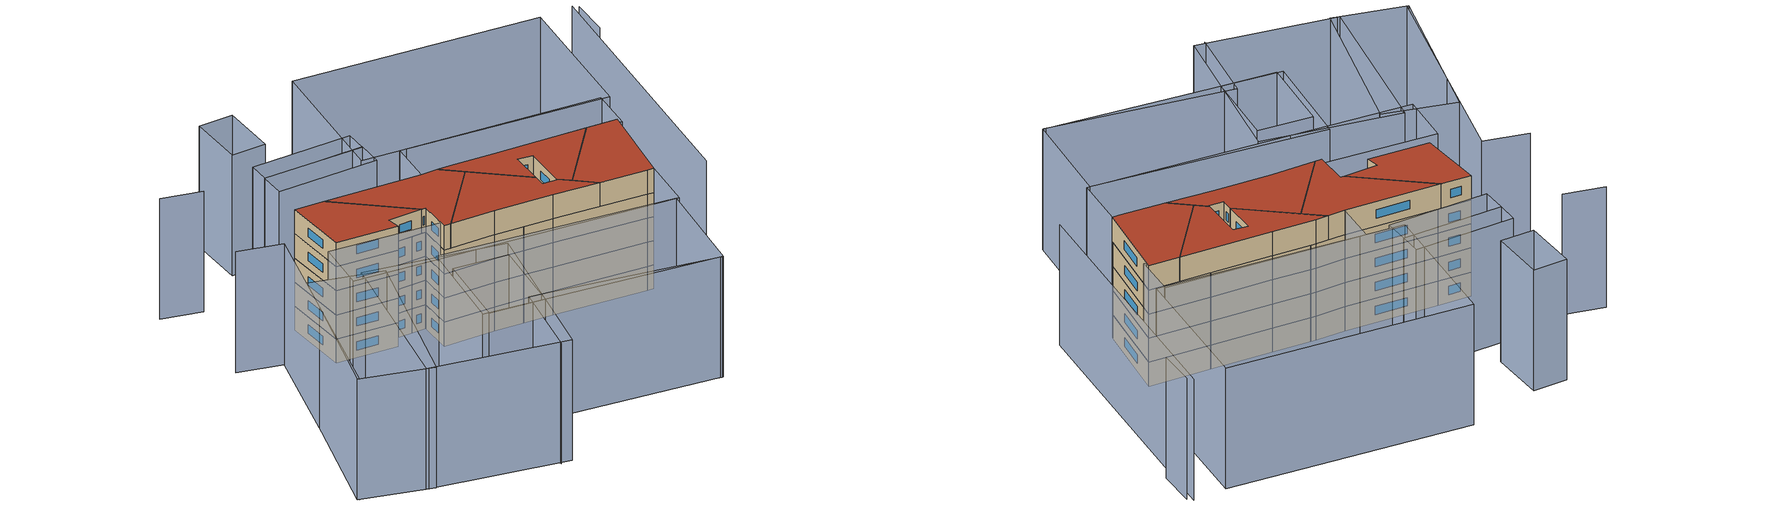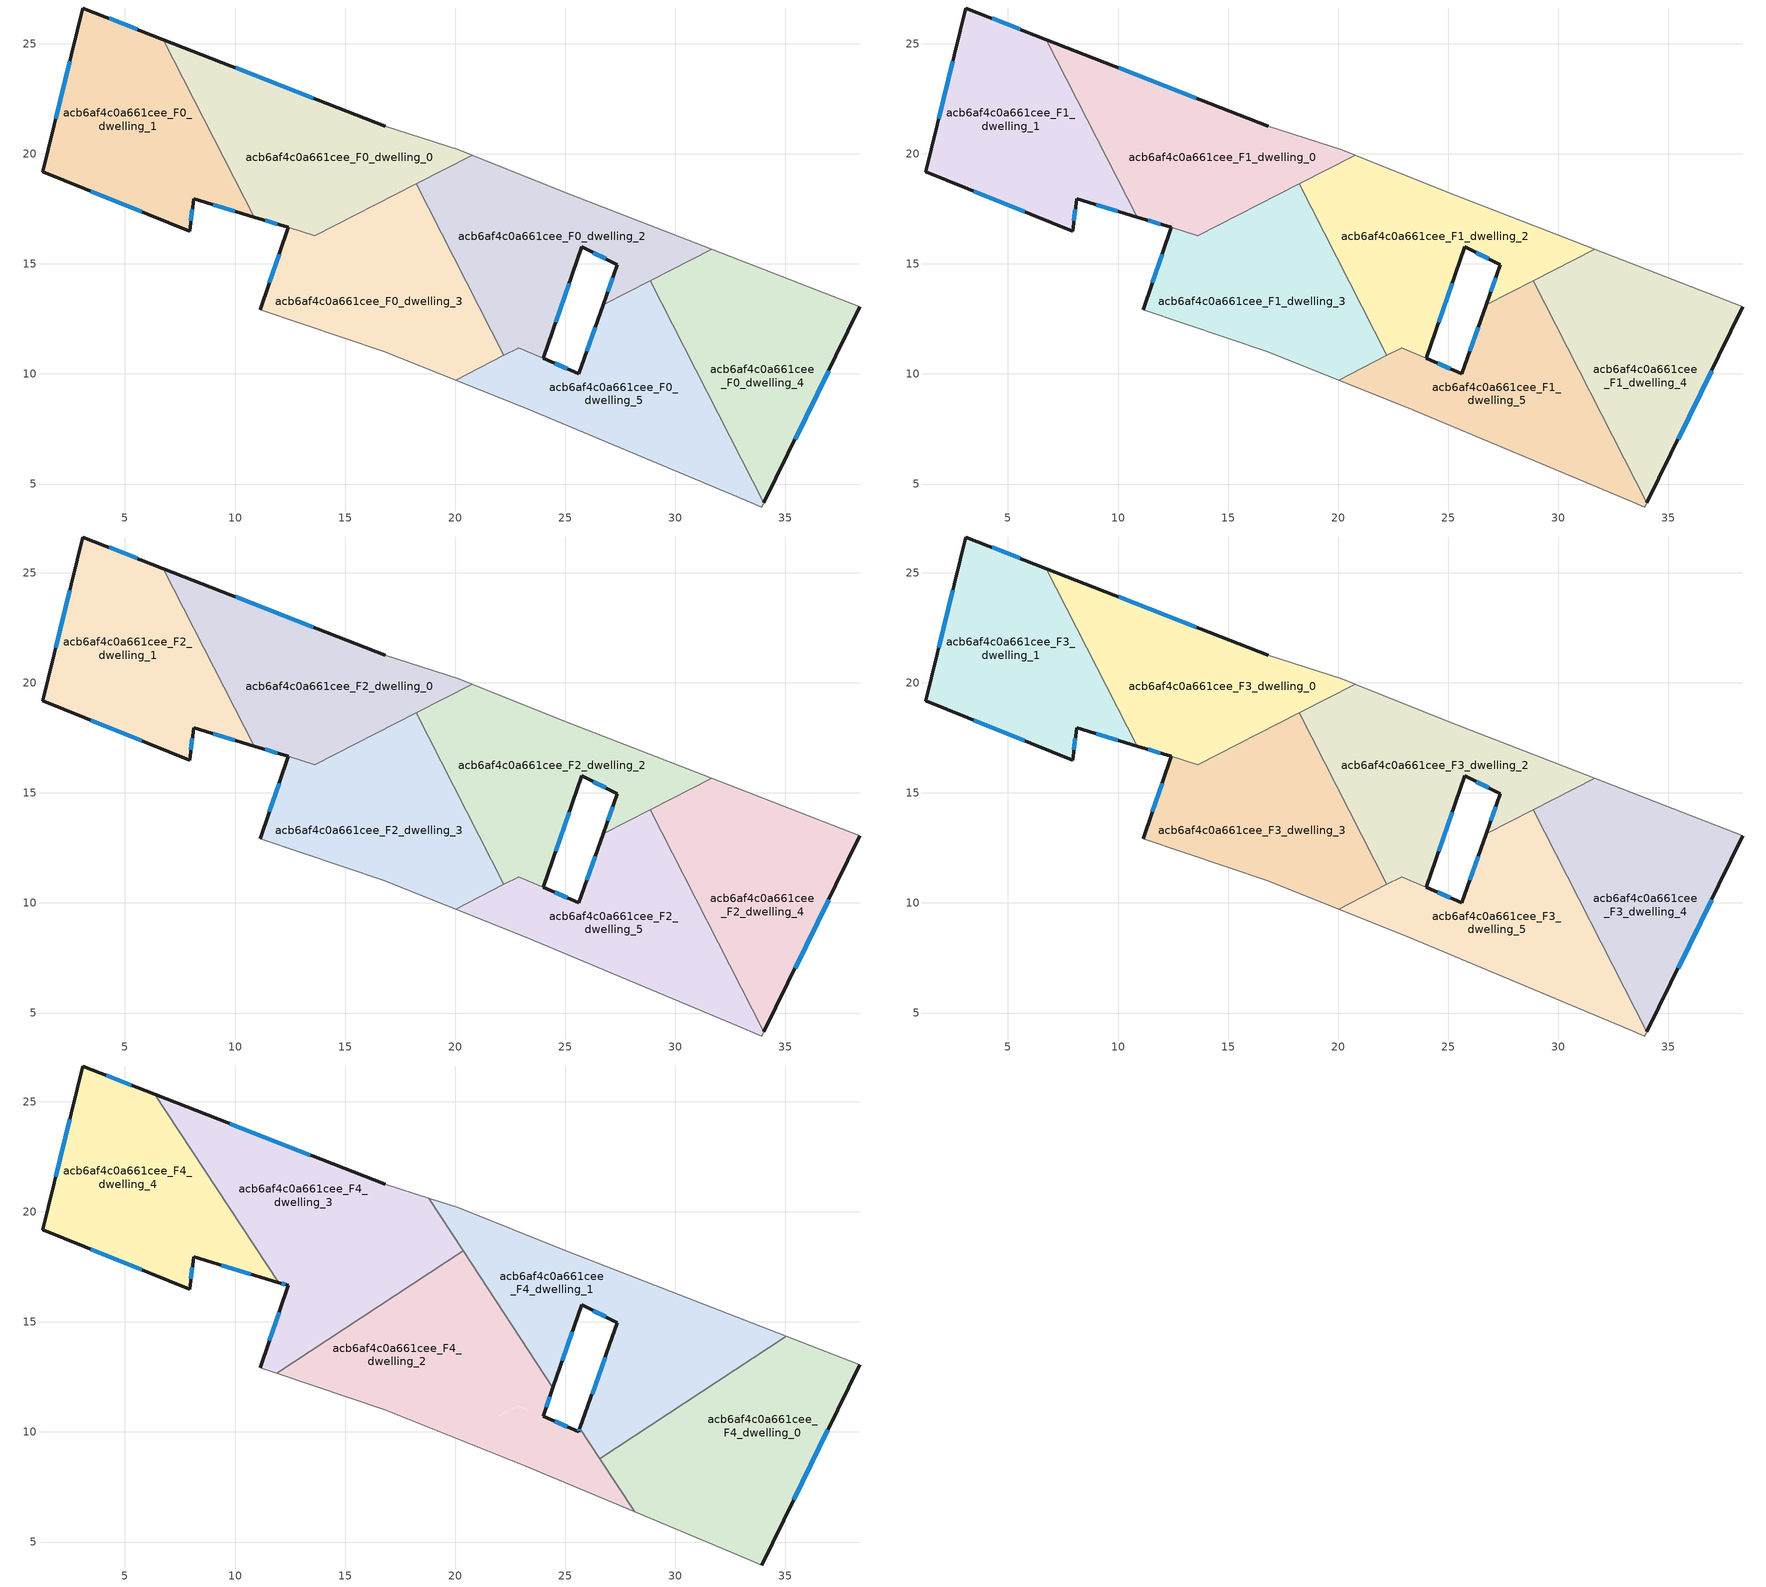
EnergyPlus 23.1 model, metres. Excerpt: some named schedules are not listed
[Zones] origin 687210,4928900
acb6af4c0a661cee_F0_dwelling_0
 floor ground (EU_floor_Construction): 20.16,20.19 20.77,19.94 13.63,16.29 10.88,17.12 6.75,25.19 16.83,21.25 z0
 wall outside (EU_wall_Construction): 16.83,21.25 6.75,25.19 / 10.88,17.12 12.41,16.66 z0:3
 wall to acb6af4c0a661cee_F0_dwelling_1 (EU_wall_Construction): 6.75,25.19 10.88,17.12 z0:3
 wall adiabatic (EU_wall_Construction): 20.77,19.94 20.16,20.19 16.83,21.25 z0:3
 wall to acb6af4c0a661cee_F0_dwelling_3 (EU_wall_Construction): 12.41,16.66 13.63,16.29 18.23,18.64 z0:3
 wall to acb6af4c0a661cee_F0_dwelling_2 (EU_wall_Construction): 18.23,18.64 20.77,19.94 z0:3
 window (EU_Window_Construction): 13.55,22.53 10.03,23.91 / 11.38,16.97 11.91,16.81 z0.98:2.02
acb6af4c0a661cee_F0_dwelling_1
 floor ground (EU_floor_Construction): 6.75,25.19 10.88,17.12 8.11,17.97 7.94,16.49 1.26,19.19 3.08,26.63 z0
 wall outside (EU_wall_Construction): 6.75,25.19 3.08,26.63 1.26,19.19 7.94,16.49 8.11,17.97 10.88,17.12 z0:3
 window (EU_Window_Construction): 2.49,24.21 1.86,21.61 / 5.56,25.66 4.28,26.16 / 9.01,17.69 9.98,17.4 / 8,16.97 8.06,17.49 / 3.44,18.31 5.77,17.37 z0.98:2.02
acb6af4c0a661cee_F0_dwelling_2
 floor ground (EU_floor_Construction): 31.65,15.67 26.73,13.15 27.37,14.97 25.74,15.78 23.99,10.71 22.88,11.18 22.22,10.84 18.23,18.64 20.77,19.94 24.92,18.29 z0
 wall outside (EU_wall_Construction): 23.99,10.71 25.74,15.78 27.37,14.97 26.73,13.15 z0:3
 wall to acb6af4c0a661cee_F0_dwelling_3 (EU_wall_Construction): 18.23,18.64 22.22,10.84 z0:3
 wall adiabatic (EU_wall_Construction): 31.65,15.67 24.92,18.29 20.77,19.94 z0:3
 wall to acb6af4c0a661cee_F0_dwelling_4 (EU_wall_Construction): 28.86,14.24 31.65,15.67 z0:3
 wall to acb6af4c0a661cee_F0_dwelling_5 (EU_wall_Construction): 22.88,11.18 23.99,10.71 / 22.22,10.84 22.87,11.18 / 26.73,13.15 28.86,14.24 z0:3
 window (EU_Window_Construction): 27.16,14.38 26.94,13.74 / 26.27,15.51 26.84,15.23 / 24.56,12.36 25.17,14.13 z0.98:2.02
acb6af4c0a661cee_F0_dwelling_3
 floor ground (EU_floor_Construction): 18.23,18.64 22.22,10.84 20.03,9.72 16.81,11.02 11.14,12.93 12.41,16.66 13.63,16.29 z0
 wall outside (EU_wall_Construction): 12.41,16.66 11.14,12.93 z0:3
 wall adiabatic (EU_wall_Construction): 11.14,12.93 16.81,11.02 20.03,9.72 z0:3
 wall to acb6af4c0a661cee_F0_dwelling_5 (EU_wall_Construction): 20.03,9.72 22.22,10.84 z0:3
 window (EU_Window_Construction): 12,15.44 11.56,14.14 z0.98:2.02
acb6af4c0a661cee_F0_dwelling_4
 floor ground (EU_floor_Construction): 38.38,13.05 34.03,4.15 28.86,14.24 31.65,15.67 z0
 wall outside (EU_wall_Construction): 34.03,4.15 38.38,13.05 z0:3
 wall to acb6af4c0a661cee_F0_dwelling_5 (EU_wall_Construction): 28.86,14.24 34.03,4.15 z0:3
 wall adiabatic (EU_wall_Construction): 38.38,13.05 31.65,15.67 z0:3
 window (EU_Window_Construction): 35.44,7.04 36.97,10.15 z0.98:2.02
acb6af4c0a661cee_F0_dwelling_5
 floor ground (EU_floor_Construction): 28.86,14.24 34.03,4.15 33.93,3.96 33.25,4.25 23.17,8.46 20.03,9.72 22.87,11.18 23.99,10.71 25.61,10.02 26.73,13.15 z0
 wall outside (EU_wall_Construction): 26.73,13.15 25.61,10.02 24,10.71 z0:3
 wall adiabatic (EU_wall_Construction): 20.03,9.72 23.17,8.46 33.25,4.25 33.93,3.96 34.03,4.15 z0:3
 window (EU_Window_Construction): 25.09,10.24 24.52,10.48 / 26.36,12.13 25.98,11.04 z0.98:2.02
acb6af4c0a661cee_F1_dwelling_0
 floor to acb6af4c0a661cee_F0_dwelling_0 (EU_floor_Construction): 20.16,20.19 20.77,19.94 13.63,16.29 10.88,17.12 6.75,25.19 16.83,21.25 z3
 wall outside (EU_wall_Construction): 16.83,21.25 6.75,25.19 / 10.88,17.12 12.41,16.66 z3:6
 wall to acb6af4c0a661cee_F1_dwelling_1 (EU_wall_Construction): 6.75,25.19 10.88,17.12 z3:6
 wall adiabatic (EU_wall_Construction): 20.77,19.94 20.16,20.19 16.83,21.25 z3:6
 wall to acb6af4c0a661cee_F1_dwelling_3 (EU_wall_Construction): 12.41,16.66 13.63,16.29 18.23,18.64 z3:6
 wall to acb6af4c0a661cee_F1_dwelling_2 (EU_wall_Construction): 18.23,18.64 20.77,19.94 z3:6
 window (EU_Window_Construction): 13.55,22.53 10.03,23.91 / 11.38,16.97 11.91,16.81 z3.98:5.02
acb6af4c0a661cee_F1_dwelling_1
 floor to acb6af4c0a661cee_F0_dwelling_1 (EU_floor_Construction): 6.75,25.19 10.88,17.12 8.11,17.97 7.94,16.49 1.26,19.19 3.08,26.63 z3
 wall outside (EU_wall_Construction): 6.75,25.19 3.08,26.63 1.26,19.19 7.94,16.49 8.11,17.97 10.88,17.12 z3:6
 window (EU_Window_Construction): 2.49,24.21 1.86,21.61 / 5.56,25.66 4.28,26.16 / 9.01,17.69 9.98,17.4 / 8,16.97 8.06,17.49 / 3.44,18.31 5.77,17.37 z3.98:5.02
acb6af4c0a661cee_F1_dwelling_2
 floor to acb6af4c0a661cee_F0_dwelling_2 (EU_floor_Construction): 31.65,15.67 26.73,13.15 27.37,14.97 25.74,15.78 23.99,10.71 22.88,11.18 22.22,10.84 18.23,18.64 20.77,19.94 24.92,18.29 z3
 wall outside (EU_wall_Construction): 23.99,10.71 25.74,15.78 27.37,14.97 26.73,13.15 z3:6
 wall to acb6af4c0a661cee_F1_dwelling_3 (EU_wall_Construction): 18.23,18.64 22.22,10.84 z3:6
 wall adiabatic (EU_wall_Construction): 31.65,15.67 24.92,18.29 20.77,19.94 z3:6
 wall to acb6af4c0a661cee_F1_dwelling_4 (EU_wall_Construction): 28.86,14.24 31.65,15.67 z3:6
 wall to acb6af4c0a661cee_F1_dwelling_5 (EU_wall_Construction): 22.88,11.18 23.99,10.71 / 22.22,10.84 22.87,11.18 / 26.73,13.15 28.86,14.24 z3:6
 window (EU_Window_Construction): 27.16,14.38 26.94,13.74 / 26.27,15.51 26.84,15.23 / 24.56,12.36 25.17,14.13 z3.98:5.02
acb6af4c0a661cee_F1_dwelling_3
 floor to acb6af4c0a661cee_F0_dwelling_3 (EU_floor_Construction): 18.23,18.64 22.22,10.84 20.03,9.72 16.81,11.02 11.14,12.93 12.41,16.66 13.63,16.29 z3
 wall outside (EU_wall_Construction): 12.41,16.66 11.14,12.93 z3:6
 wall adiabatic (EU_wall_Construction): 11.14,12.93 16.81,11.02 20.03,9.72 z3:6
 wall to acb6af4c0a661cee_F1_dwelling_5 (EU_wall_Construction): 20.03,9.72 22.22,10.84 z3:6
 window (EU_Window_Construction): 12,15.44 11.56,14.14 z3.98:5.02
acb6af4c0a661cee_F1_dwelling_4
 floor to acb6af4c0a661cee_F0_dwelling_4 (EU_floor_Construction): 38.38,13.05 34.03,4.15 28.86,14.24 31.65,15.67 z3
 wall outside (EU_wall_Construction): 34.03,4.15 38.38,13.05 z3:6
 wall to acb6af4c0a661cee_F1_dwelling_5 (EU_wall_Construction): 28.86,14.24 34.03,4.15 z3:6
 wall adiabatic (EU_wall_Construction): 38.38,13.05 31.65,15.67 z3:6
 window (EU_Window_Construction): 35.44,7.04 36.97,10.15 z3.98:5.02
acb6af4c0a661cee_F1_dwelling_5
 floor to acb6af4c0a661cee_F0_dwelling_5 (EU_floor_Construction): 28.86,14.24 34.03,4.15 33.93,3.96 33.25,4.25 23.17,8.46 20.03,9.72 22.87,11.18 24,10.71 25.61,10.02 26.73,13.15 z3
 wall outside (EU_wall_Construction): 26.73,13.15 25.61,10.02 24,10.71 z3:6
 wall adiabatic (EU_wall_Construction): 20.03,9.72 23.17,8.46 33.25,4.25 33.93,3.96 34.03,4.15 z3:6
 window (EU_Window_Construction): 25.09,10.24 24.52,10.48 / 26.36,12.13 25.98,11.04 z3.98:5.02
acb6af4c0a661cee_F2_dwelling_0
 floor to acb6af4c0a661cee_F1_dwelling_0 (EU_floor_Construction): 20.16,20.19 20.77,19.94 13.63,16.29 10.88,17.12 6.75,25.19 16.83,21.25 z6
 wall outside (EU_wall_Construction): 16.83,21.25 6.75,25.19 / 10.88,17.12 12.41,16.66 z6:9
 wall to acb6af4c0a661cee_F2_dwelling_1 (EU_wall_Construction): 6.75,25.19 10.88,17.12 z6:9
 wall adiabatic (EU_wall_Construction): 20.77,19.94 20.16,20.19 16.83,21.25 z6:9
 wall to acb6af4c0a661cee_F2_dwelling_3 (EU_wall_Construction): 12.41,16.66 13.63,16.29 18.23,18.64 z6:9
 wall to acb6af4c0a661cee_F2_dwelling_2 (EU_wall_Construction): 18.23,18.64 20.77,19.94 z6:9
 window (EU_Window_Construction): 13.55,22.53 10.03,23.91 / 11.38,16.97 11.91,16.81 z6.98:8.02
acb6af4c0a661cee_F2_dwelling_1
 floor to acb6af4c0a661cee_F1_dwelling_1 (EU_floor_Construction): 6.75,25.19 10.88,17.12 8.11,17.97 7.94,16.49 1.26,19.19 3.08,26.63 z6
 wall outside (EU_wall_Construction): 6.75,25.19 3.08,26.63 1.26,19.19 7.94,16.49 8.11,17.97 10.88,17.12 z6:9
 window (EU_Window_Construction): 2.49,24.21 1.86,21.61 / 5.56,25.66 4.28,26.16 / 9.01,17.69 9.98,17.4 / 8,16.97 8.06,17.49 / 3.44,18.31 5.77,17.37 z6.98:8.02
acb6af4c0a661cee_F2_dwelling_2
 floor to acb6af4c0a661cee_F1_dwelling_2 (EU_floor_Construction): 31.65,15.67 26.73,13.15 27.37,14.97 25.74,15.78 23.99,10.71 22.88,11.18 22.22,10.84 18.23,18.64 20.77,19.94 24.92,18.29 z6
 wall outside (EU_wall_Construction): 23.99,10.71 25.74,15.78 27.37,14.97 26.73,13.15 z6:9
 wall to acb6af4c0a661cee_F2_dwelling_3 (EU_wall_Construction): 18.23,18.64 22.22,10.84 z6:9
 wall adiabatic (EU_wall_Construction): 31.65,15.67 24.92,18.29 20.77,19.94 z6:9
 wall to acb6af4c0a661cee_F2_dwelling_4 (EU_wall_Construction): 28.86,14.24 31.65,15.67 z6:9
 wall to acb6af4c0a661cee_F2_dwelling_5 (EU_wall_Construction): 22.88,11.18 23.99,10.71 / 22.22,10.84 22.87,11.18 / 26.73,13.15 28.86,14.24 z6:9
 window (EU_Window_Construction): 27.16,14.38 26.94,13.74 / 26.27,15.51 26.84,15.23 / 24.56,12.36 25.17,14.13 z6.98:8.02
acb6af4c0a661cee_F2_dwelling_3
 floor to acb6af4c0a661cee_F1_dwelling_3 (EU_floor_Construction): 18.23,18.64 22.22,10.84 20.03,9.72 16.81,11.02 11.14,12.93 12.41,16.66 13.63,16.29 z6
 wall outside (EU_wall_Construction): 12.41,16.66 11.14,12.93 z6:9
 wall adiabatic (EU_wall_Construction): 11.14,12.93 16.81,11.02 20.03,9.72 z6:9
 wall to acb6af4c0a661cee_F2_dwelling_5 (EU_wall_Construction): 20.03,9.72 22.22,10.84 z6:9
 window (EU_Window_Construction): 12,15.44 11.56,14.14 z6.98:8.02
acb6af4c0a661cee_F2_dwelling_4
 floor to acb6af4c0a661cee_F1_dwelling_4 (EU_floor_Construction): 38.38,13.05 34.03,4.15 28.86,14.24 31.65,15.67 z6
 wall outside (EU_wall_Construction): 34.03,4.15 38.38,13.05 z6:9
 wall to acb6af4c0a661cee_F2_dwelling_5 (EU_wall_Construction): 28.86,14.24 34.03,4.15 z6:9
 wall adiabatic (EU_wall_Construction): 38.38,13.05 31.65,15.67 z6:9
 window (EU_Window_Construction): 35.44,7.04 36.97,10.15 z6.98:8.02
acb6af4c0a661cee_F2_dwelling_5
 floor to acb6af4c0a661cee_F1_dwelling_5 (EU_floor_Construction): 28.86,14.24 34.03,4.15 33.93,3.96 33.25,4.25 23.17,8.46 20.03,9.72 22.87,11.18 24,10.71 25.61,10.02 26.73,13.15 z6
 wall outside (EU_wall_Construction): 26.73,13.15 25.61,10.02 24,10.71 z6:9
 wall adiabatic (EU_wall_Construction): 20.03,9.72 23.17,8.46 33.25,4.25 33.93,3.96 34.03,4.15 z6:9
 window (EU_Window_Construction): 25.09,10.24 24.52,10.48 / 26.36,12.13 25.98,11.04 z6.98:8.02
acb6af4c0a661cee_F3_dwelling_0
 floor to acb6af4c0a661cee_F2_dwelling_0 (EU_floor_Construction): 20.16,20.19 20.77,19.94 13.63,16.29 10.88,17.12 6.75,25.19 16.83,21.25 z9
 wall outside (EU_wall_Construction): 16.83,21.25 6.75,25.19 / 10.88,17.12 12.41,16.66 z9:12
 wall to acb6af4c0a661cee_F3_dwelling_1 (EU_wall_Construction): 6.75,25.19 10.88,17.12 z9:12
 wall adiabatic (EU_wall_Construction): 20.77,19.94 20.16,20.19 16.83,21.25 z9:12
 wall to acb6af4c0a661cee_F3_dwelling_3 (EU_wall_Construction): 12.41,16.66 13.63,16.29 18.23,18.64 z9:12
 wall to acb6af4c0a661cee_F3_dwelling_2 (EU_wall_Construction): 18.23,18.64 20.77,19.94 z9:12
 window (EU_Window_Construction): 13.55,22.53 10.03,23.91 / 11.38,16.97 11.91,16.81 z9.98:11.02
acb6af4c0a661cee_F3_dwelling_1
 floor to acb6af4c0a661cee_F2_dwelling_1 (EU_floor_Construction): 6.75,25.19 10.88,17.12 8.11,17.97 7.94,16.49 1.26,19.19 3.08,26.63 z9
 wall outside (EU_wall_Construction): 6.75,25.19 3.08,26.63 1.26,19.19 7.94,16.49 8.11,17.97 10.88,17.12 z9:12
 window (EU_Window_Construction): 2.49,24.21 1.86,21.61 / 5.56,25.66 4.28,26.16 / 9.01,17.69 9.98,17.4 / 8,16.97 8.06,17.49 / 3.44,18.31 5.77,17.37 z9.98:11.02
acb6af4c0a661cee_F3_dwelling_2
 floor to acb6af4c0a661cee_F2_dwelling_2 (EU_floor_Construction): 31.65,15.67 26.73,13.15 27.37,14.97 25.74,15.78 23.99,10.71 22.88,11.18 22.22,10.84 18.23,18.64 20.77,19.94 24.92,18.29 z9
 wall outside (EU_wall_Construction): 23.99,10.71 25.74,15.78 27.37,14.97 26.73,13.15 z9:12
 wall to acb6af4c0a661cee_F3_dwelling_3 (EU_wall_Construction): 18.23,18.64 22.22,10.84 z9:12
 wall adiabatic (EU_wall_Construction): 31.65,15.67 24.92,18.29 20.77,19.94 z9:12
 wall to acb6af4c0a661cee_F3_dwelling_4 (EU_wall_Construction): 28.86,14.24 31.65,15.67 z9:12
 wall to acb6af4c0a661cee_F3_dwelling_5 (EU_wall_Construction): 22.88,11.18 23.99,10.71 / 22.22,10.84 22.87,11.18 / 26.73,13.15 28.86,14.24 z9:12
 window (EU_Window_Construction): 27.16,14.38 26.94,13.74 / 26.27,15.51 26.84,15.23 / 24.56,12.36 25.17,14.13 z9.98:11.02
acb6af4c0a661cee_F3_dwelling_3
 floor to acb6af4c0a661cee_F2_dwelling_3 (EU_floor_Construction): 18.23,18.64 22.22,10.84 20.03,9.72 16.81,11.02 11.14,12.93 12.41,16.66 13.63,16.29 z9
 wall outside (EU_wall_Construction): 12.41,16.66 11.14,12.93 z9:12
 wall adiabatic (EU_wall_Construction): 11.14,12.93 16.81,11.02 20.03,9.72 z9:12
 wall to acb6af4c0a661cee_F3_dwelling_5 (EU_wall_Construction): 20.03,9.72 22.22,10.84 z9:12
 window (EU_Window_Construction): 12,15.44 11.56,14.14 z9.98:11.02
acb6af4c0a661cee_F3_dwelling_4
 floor to acb6af4c0a661cee_F2_dwelling_4 (EU_floor_Construction): 38.38,13.05 34.03,4.15 28.86,14.24 31.65,15.67 z9
 wall outside (EU_wall_Construction): 34.03,4.15 38.38,13.05 z9:12
 wall to acb6af4c0a661cee_F3_dwelling_5 (EU_wall_Construction): 28.86,14.24 34.03,4.15 z9:12
 wall adiabatic (EU_wall_Construction): 38.38,13.05 31.65,15.67 z9:12
 window (EU_Window_Construction): 35.44,7.04 36.97,10.15 z9.98:11.02
acb6af4c0a661cee_F3_dwelling_5
 floor to acb6af4c0a661cee_F2_dwelling_5 (EU_floor_Construction): 28.86,14.24 34.03,4.15 33.93,3.96 33.25,4.25 23.17,8.46 20.03,9.72 22.87,11.18 24,10.71 25.61,10.02 26.73,13.15 z9
 wall outside (EU_wall_Construction): 26.73,13.15 25.61,10.02 24,10.71 z9:12
 wall adiabatic (EU_wall_Construction): 20.03,9.72 23.17,8.46 33.25,4.25 33.93,3.96 34.03,4.15 z9:12
 window (EU_Window_Construction): 25.09,10.24 24.52,10.48 / 26.36,12.13 25.98,11.04 z9.98:11.02
acb6af4c0a661cee_F4_dwelling_0
 floor to acb6af4c0a661cee_F3_dwelling_4 (EU_floor_Construction): 38.38,13.05 34.03,4.15 30.37,11.29 35.03,14.35 z12
 floor to acb6af4c0a661cee_F3_dwelling_5 (EU_floor_Construction): 30.37,11.29 34.03,4.15 33.93,3.96 33.25,4.25 28.15,6.38 26.56,8.79 z12
 wall outside (EU_wall_Construction): 33.93,3.96 38.38,13.05 z12:15
 wall adiabatic (EU_wall_Construction): 38.38,13.05 35.03,14.35 / 28.15,6.38 33.25,4.25 33.93,3.96 z12:15
 wall to acb6af4c0a661cee_F4_dwelling_1 (EU_wall_Construction): 35.03,14.35 26.56,8.79 z12:15
 wall to acb6af4c0a661cee_F4_dwelling_2 (EU_wall_Construction): 26.56,8.79 28.15,6.38 z12:15
 window (EU_Window_Construction): 35.38,6.91 36.94,10.09 z12.98:14.02
 roof outside (EU_roof_Construction): 33.93,3.96 38.38,13.05 35.03,14.35 26.56,8.79 28.15,6.38 33.25,4.25 z15
acb6af4c0a661cee_F4_dwelling_1
 floor to acb6af4c0a661cee_F3_dwelling_2 (EU_floor_Construction): 31.65,15.67 26.73,13.15 27.37,14.97 25.74,15.78 24.44,12.02 19.62,19.36 20.77,19.94 24.92,18.29 z12
 floor to acb6af4c0a661cee_F3_dwelling_0 (EU_floor_Construction): 20.77,19.94 19.62,19.36 18.79,20.62 20.16,20.19 z12
 floor to acb6af4c0a661cee_F3_dwelling_4 (EU_floor_Construction): 35.03,14.35 30.37,11.29 28.86,14.24 31.65,15.67 z12
 floor to acb6af4c0a661cee_F3_dwelling_5 (EU_floor_Construction): 28.86,14.24 30.37,11.29 26.57,8.79 25.67,10.16 26.73,13.15 z12
 wall outside (EU_wall_Construction): 24.44,12.02 25.74,15.78 27.37,14.97 25.67,10.16 z12:15
 wall adiabatic (EU_wall_Construction): 35.03,14.35 24.92,18.29 20.16,20.19 18.79,20.62 z12:15
 wall to acb6af4c0a661cee_F4_dwelling_2 (EU_wall_Construction): 20.36,18.23 24.44,12.02 / 25.67,10.16 26.56,8.79 z12:15
 wall to acb6af4c0a661cee_F4_dwelling_3 (EU_wall_Construction): 18.79,20.62 20.36,18.23 z12:15
 window (EU_Window_Construction): 26.27,15.51 26.84,15.23 / 24.87,13.24 25.32,14.55 / 26.82,13.4 26.22,11.72 z12.98:14.02
 roof outside (EU_roof_Construction): 35.03,14.35 24.92,18.29 20.16,20.19 18.79,20.62 24.44,12.02 25.74,15.78 27.37,14.97 25.67,10.16 26.56,8.79 z15
acb6af4c0a661cee_F4_dwelling_2
 floor to acb6af4c0a661cee_F3_dwelling_3 (EU_floor_Construction): 18.92,17.29 22.22,10.84 20.03,9.72 16.81,11.02 11.9,12.67 z12
 floor to acb6af4c0a661cee_F3_dwelling_2 (EU_floor_Construction): 20.36,18.23 24.44,12.02 23.99,10.71 22.88,11.18 22.22,10.84 18.92,17.29 z12
 floor to acb6af4c0a661cee_F3_dwelling_5 (EU_floor_Construction): 25.67,10.16 28.15,6.38 23.17,8.46 20.03,9.72 22.87,11.18 23.83,10.78 25.61,10.02 z12
 wall outside (EU_wall_Construction): 25.67,10.16 25.61,10.02 23.99,10.71 24.44,12.02 z12:15
 wall adiabatic (EU_wall_Construction): 11.9,12.67 16.81,11.02 23.17,8.46 28.15,6.38 z12:15
 wall to acb6af4c0a661cee_F4_dwelling_3 (EU_wall_Construction): 20.36,18.23 11.9,12.67 z12:15
 window (EU_Window_Construction): 25.09,10.24 24.52,10.48 / 25.65,10.11 25.63,10.06 / 24.14,11.13 24.3,11.59 z12.98:14.02
 roof outside (EU_roof_Construction): 28.15,6.38 25.67,10.16 25.61,10.02 23.99,10.71 24.44,12.02 20.36,18.23 11.9,12.67 16.81,11.02 23.17,8.46 z15
acb6af4c0a661cee_F4_dwelling_3
 floor to acb6af4c0a661cee_F3_dwelling_0 (EU_floor_Construction): 18.79,20.62 19.62,19.36 13.63,16.29 11.98,16.79 7.76,23.21 6.75,25.19 16.83,21.25 z12
 floor to acb6af4c0a661cee_F3_dwelling_3 (EU_floor_Construction): 18.23,18.64 18.92,17.29 11.9,12.67 11.14,12.93 12.41,16.66 13.63,16.29 z12
 floor to acb6af4c0a661cee_F3_dwelling_1 (EU_floor_Construction): 6.75,25.19 7.76,23.21 6.36,25.34 z12
 floor to acb6af4c0a661cee_F3_dwelling_2 (EU_floor_Construction): 19.62,19.36 20.36,18.23 18.92,17.29 18.23,18.64 z12
 wall outside (EU_wall_Construction): 16.83,21.25 6.36,25.34 / 11.98,16.79 12.41,16.66 11.14,12.93 z12:15
 wall to acb6af4c0a661cee_F4_dwelling_4 (EU_wall_Construction): 6.36,25.34 11.98,16.79 z12:15
 wall adiabatic (EU_wall_Construction): 18.79,20.62 16.83,21.25 / 11.14,12.93 11.9,12.67 z12:15
 window (EU_Window_Construction): 13.43,22.58 9.77,24.01 / 12,15.44 11.56,14.14 / 12.12,16.75 12.27,16.7 z12.98:14.02
 roof outside (EU_roof_Construction): 20.36,18.23 18.79,20.62 16.83,21.25 6.36,25.34 11.98,16.79 12.41,16.66 11.14,12.93 11.9,12.67 z15
acb6af4c0a661cee_F4_dwelling_4
 floor to acb6af4c0a661cee_F3_dwelling_1 (EU_floor_Construction): 7.76,23.21 10.88,17.13 8.11,17.97 7.94,16.49 1.26,19.19 3.08,26.63 6.36,25.34 z12
 floor to acb6af4c0a661cee_F3_dwelling_0 (EU_floor_Construction): 7.76,23.21 11.98,16.79 10.88,17.13 z12
 wall outside (EU_wall_Construction): 6.36,25.34 3.08,26.63 1.26,19.19 7.94,16.49 8.11,17.97 11.98,16.79 z12:15
 window (EU_Window_Construction): 2.49,24.21 1.86,21.61 / 5.3,25.76 4.15,26.21 / 9.37,17.58 10.72,17.17 / 8,16.97 8.06,17.49 / 3.44,18.31 5.77,17.37 z12.98:14.02
 roof outside (EU_roof_Construction): 11.98,16.79 6.36,25.34 3.08,26.63 1.26,19.19 7.94,16.49 8.11,17.97 z15
shading: 2.5,-11.13 6.9,-2.66 / 6.9,-2.66 26.08,-12.62 / -7.05,25.85 -2.53,23.09 / -2.53,23.09 -16.63,0.05 / 38.68,0.87 51.5,31 / 50.3,26.1 51.85,30.33 / -4.69,38.57 -0.63,36.07 / 26.19,-12.66 1.24,-1.33 / 1.24,-1.33 6.25,9.7 / 6.25,9.7 31.19,-1.63 / 31.19,-1.63 26.19,-12.66 / 3.8,-11.54 -10.53,-3.87 / -10.53,-3.87 -1.27,13.43 / -1.27,13.43 13.06,5.76 / 13.06,5.76 3.8,-11.54 / 5.64,6.84 11.49,4.23 / 11.49,4.23 7.68,-4.31 / 7.68,-4.31 1.83,-1.7 / 1.83,-1.7 5.64,6.84 / -16.82,0.13 -6.58,16.33 / -6.58,16.33 0.65,11.76 / 0.65,11.76 -9.59,-4.44 / -9.59,-4.44 -16.82,0.13 / -0.6,18.68 33.93,3.96 / 33.93,3.96 31.49,-1.76 / 31.49,-1.76 -3.04,12.96 / -3.04,12.96 -0.6,18.68 / 18.78,25.98 40.37,17.11 / 40.37,17.11 38.43,12.37 / 38.43,12.37 16.83,21.25 / 16.83,21.25 18.78,25.98 / 21.28,43.25 47.69,32.09 / 47.69,32.09 41.12,16.54 / 41.12,16.54 14.71,27.71 / 14.71,27.71 21.28,43.25 / 15.87,26.56 4.57,30.13 / 4.57,30.13 5.46,32.94 / 5.46,32.94 16.76,29.37 / 16.76,29.37 15.87,26.56 / 16.71,29.35 5.48,32.94 / 5.48,32.94 6.26,35.37 / 6.26,35.37 17.49,31.78 / 17.49,31.78 16.71,29.35 / 12.26,43.57 10.35,37.28 / 10.35,37.28 6.51,38.44 / 6.51,38.44 8.42,44.73 / 8.42,44.73 12.26,43.57 z0:15
[Building]
EU S2 Campaign: North Axis=0; Terrain=City; Solar Distribution=FullExterior
[Site:Location]
Bologna: Latitude=44.5; Longitude=11.25; Time Zone=1; Elevation=37
[SizingPeriod:WeatherFileDays]
AnnualSizingPeriod: Begin Month=1; Begin Day of Month=1; End Month=12; End Day of Month=31; Day of Week for Start Day=Monday; Use Weather File Daylight Saving Period=No; Use Weather File Rain and Snow Indicators=No
[MATERIAL]
EU_InternalMass_Material: Roughness=MediumRough; Thickness=0.1; Conductivity=1; Density=1800; Specific Heat=900; Thermal Absorptance=0.9; Solar Absorptance=0.7; Visible Absorptance=0.7
[MATERIAL:NOMASS] Roughness=MediumRough; Thermal Absorptance=0.9; Solar Absorptance=0.7; Visible Absorptance=0.7
Name | Thermal Resistance
EU_wall_NoMass | 0.905828
EU_roof_NoMass | 0.37593
EU_floor_NoMass | 0.67114
[WINDOWMATERIAL:SIMPLEGLAZINGSYSTEM]
EU_Window_SimpleGlazing: UFactor=4.52486; Solar Heat Gain Coefficient=0.85; Visible Transmittance=0.85
[CONSTRUCTION]
EU_wall_Construction: EU_wall_NoMass
EU_roof_Construction: EU_roof_NoMass
EU_floor_Construction: EU_floor_NoMass
EU_Window_Construction: EU_Window_SimpleGlazing
EU_InternalMass_Construction: EU_InternalMass_Material
[ZONE] Type=1; Multiplier=1; Ceiling Height=autocalculate; Floor Area=autocalculate; Part of Total Floor Area=Yes
Name | Volume
acb6af4c0a661cee_F0_dwelling_0; acb6af4c0a661cee_F1_dwelling_0; acb6af4c0a661cee_F2_dwelling_0; acb6af4c0a661cee_F3_dwelling_0 | 157.91
acb6af4c0a661cee_F4_dwelling_0 | 192.357
acb6af4c0a661cee_F0_dwelling_1; acb6af4c0a661cee_F1_dwelling_1; acb6af4c0a661cee_F2_dwelling_1; acb6af4c0a661cee_F3_dwelling_1 | 160.282
acb6af4c0a661cee_F4_dwelling_1 | 192.355
acb6af4c0a661cee_F0_dwelling_2; acb6af4c0a661cee_F1_dwelling_2; acb6af4c0a661cee_F2_dwelling_2; acb6af4c0a661cee_F3_dwelling_2 | 162.73
acb6af4c0a661cee_F4_dwelling_2 | 204.612
acb6af4c0a661cee_F0_dwelling_3; acb6af4c0a661cee_F1_dwelling_3; acb6af4c0a661cee_F2_dwelling_3; acb6af4c0a661cee_F3_dwelling_3 | 162.697
acb6af4c0a661cee_F4_dwelling_3 | 204.582
acb6af4c0a661cee_F0_dwelling_4; acb6af4c0a661cee_F1_dwelling_4; acb6af4c0a661cee_F2_dwelling_4; acb6af4c0a661cee_F3_dwelling_4 | 160.299
acb6af4c0a661cee_F4_dwelling_4 | 167.878
acb6af4c0a661cee_F0_dwelling_5 | 157.857
acb6af4c0a661cee_F1_dwelling_5; acb6af4c0a661cee_F2_dwelling_5; acb6af4c0a661cee_F3_dwelling_5 | 157.858
[INTERNALMASS] Construction=EU_InternalMass_Construction
Name | Zone or ZoneList | Surface Area
acb6af4c0a661cee_F0_dwelling_0_EU_InternalMass | acb6af4c0a661cee_F0_dwelling_0 | 52.6391
acb6af4c0a661cee_F0_dwelling_1_EU_InternalMass | acb6af4c0a661cee_F0_dwelling_1 | 53.4275
acb6af4c0a661cee_F0_dwelling_2_EU_InternalMass | acb6af4c0a661cee_F0_dwelling_2 | 54.2431
acb6af4c0a661cee_F0_dwelling_3_EU_InternalMass | acb6af4c0a661cee_F0_dwelling_3 | 54.2335
acb6af4c0a661cee_F0_dwelling_4_EU_InternalMass | acb6af4c0a661cee_F0_dwelling_4 | 53.433
acb6af4c0a661cee_F0_dwelling_5_EU_InternalMass | acb6af4c0a661cee_F0_dwelling_5 | 52.6218
acb6af4c0a661cee_F1_dwelling_0_EU_InternalMass | acb6af4c0a661cee_F1_dwelling_0 | 52.6391
acb6af4c0a661cee_F1_dwelling_1_EU_InternalMass | acb6af4c0a661cee_F1_dwelling_1 | 53.4275
acb6af4c0a661cee_F1_dwelling_2_EU_InternalMass | acb6af4c0a661cee_F1_dwelling_2 | 54.2431
acb6af4c0a661cee_F1_dwelling_3_EU_InternalMass | acb6af4c0a661cee_F1_dwelling_3 | 54.2335
acb6af4c0a661cee_F1_dwelling_4_EU_InternalMass | acb6af4c0a661cee_F1_dwelling_4 | 53.433
acb6af4c0a661cee_F1_dwelling_5_EU_InternalMass | acb6af4c0a661cee_F1_dwelling_5 | 52.6218
acb6af4c0a661cee_F2_dwelling_0_EU_InternalMass | acb6af4c0a661cee_F2_dwelling_0 | 52.6391
acb6af4c0a661cee_F2_dwelling_1_EU_InternalMass | acb6af4c0a661cee_F2_dwelling_1 | 53.4275
acb6af4c0a661cee_F2_dwelling_2_EU_InternalMass | acb6af4c0a661cee_F2_dwelling_2 | 54.2431
acb6af4c0a661cee_F2_dwelling_3_EU_InternalMass | acb6af4c0a661cee_F2_dwelling_3 | 54.2335
acb6af4c0a661cee_F2_dwelling_4_EU_InternalMass | acb6af4c0a661cee_F2_dwelling_4 | 53.433
acb6af4c0a661cee_F2_dwelling_5_EU_InternalMass | acb6af4c0a661cee_F2_dwelling_5 | 52.6218
acb6af4c0a661cee_F3_dwelling_0_EU_InternalMass | acb6af4c0a661cee_F3_dwelling_0 | 52.6391
acb6af4c0a661cee_F3_dwelling_1_EU_InternalMass | acb6af4c0a661cee_F3_dwelling_1 | 53.4275
acb6af4c0a661cee_F3_dwelling_2_EU_InternalMass | acb6af4c0a661cee_F3_dwelling_2 | 54.2431
acb6af4c0a661cee_F3_dwelling_3_EU_InternalMass | acb6af4c0a661cee_F3_dwelling_3 | 54.2335
acb6af4c0a661cee_F3_dwelling_4_EU_InternalMass | acb6af4c0a661cee_F3_dwelling_4 | 53.433
acb6af4c0a661cee_F3_dwelling_5_EU_InternalMass | acb6af4c0a661cee_F3_dwelling_5 | 52.6218
acb6af4c0a661cee_F4_dwelling_0_EU_InternalMass | acb6af4c0a661cee_F4_dwelling_0 | 64.1189
acb6af4c0a661cee_F4_dwelling_1_EU_InternalMass | acb6af4c0a661cee_F4_dwelling_1 | 64.1156
acb6af4c0a661cee_F4_dwelling_2_EU_InternalMass | acb6af4c0a661cee_F4_dwelling_2 | 68.2041
acb6af4c0a661cee_F4_dwelling_3_EU_InternalMass | acb6af4c0a661cee_F4_dwelling_3 | 68.1963
acb6af4c0a661cee_F4_dwelling_4_EU_InternalMass | acb6af4c0a661cee_F4_dwelling_4 | 55.9592
[OTHEREQUIPMENT] Fuel Type=Electricity; Design Level Calculation Method=Watts/Area; Power per Zone Floor Area=1; Fraction Latent=0; Fraction Radiant=0; Fraction Lost=0; Carbon Dioxide Generation Rate=0; EndUse Subcategory=EU_Step8_InternalGains
Name | Zone or ZoneList or Space or SpaceList | Schedule
EU_Step8_InternalGain_acb6af4c0a661cee_F0_dwelling_0_f000 | acb6af4c0a661cee_F0_dwelling_0 | EU_Step8_GainSchedule_acb6af4c0a661cee_F0_dwelling_0_f000
EU_Step8_InternalGain_acb6af4c0a661cee_F0_dwelling_1_f000 | acb6af4c0a661cee_F0_dwelling_1 | EU_Step8_GainSchedule_acb6af4c0a661cee_F0_dwelling_1_f000
EU_Step8_InternalGain_acb6af4c0a661cee_F0_dwelling_2_f000 | acb6af4c0a661cee_F0_dwelling_2 | EU_Step8_GainSchedule_acb6af4c0a661cee_F0_dwelling_2_f000
EU_Step8_InternalGain_acb6af4c0a661cee_F0_dwelling_3_f000 | acb6af4c0a661cee_F0_dwelling_3 | EU_Step8_GainSchedule_acb6af4c0a661cee_F0_dwelling_3_f000
EU_Step8_InternalGain_acb6af4c0a661cee_F0_dwelling_4_f000 | acb6af4c0a661cee_F0_dwelling_4 | EU_Step8_GainSchedule_acb6af4c0a661cee_F0_dwelling_4_f000
EU_Step8_InternalGain_acb6af4c0a661cee_F0_dwelling_5_f000 | acb6af4c0a661cee_F0_dwelling_5 | EU_Step8_GainSchedule_acb6af4c0a661cee_F0_dwelling_5_f000
EU_Step8_InternalGain_acb6af4c0a661cee_F1_dwelling_0_f000 | acb6af4c0a661cee_F1_dwelling_0 | EU_Step8_GainSchedule_acb6af4c0a661cee_F1_dwelling_0_f000
EU_Step8_InternalGain_acb6af4c0a661cee_F1_dwelling_1_f000 | acb6af4c0a661cee_F1_dwelling_1 | EU_Step8_GainSchedule_acb6af4c0a661cee_F1_dwelling_1_f000
EU_Step8_InternalGain_acb6af4c0a661cee_F1_dwelling_2_f000 | acb6af4c0a661cee_F1_dwelling_2 | EU_Step8_GainSchedule_acb6af4c0a661cee_F1_dwelling_2_f000
EU_Step8_InternalGain_acb6af4c0a661cee_F1_dwelling_3_f000 | acb6af4c0a661cee_F1_dwelling_3 | EU_Step8_GainSchedule_acb6af4c0a661cee_F1_dwelling_3_f000
EU_Step8_InternalGain_acb6af4c0a661cee_F1_dwelling_4_f000 | acb6af4c0a661cee_F1_dwelling_4 | EU_Step8_GainSchedule_acb6af4c0a661cee_F1_dwelling_4_f000
EU_Step8_InternalGain_acb6af4c0a661cee_F1_dwelling_5_f000 | acb6af4c0a661cee_F1_dwelling_5 | EU_Step8_GainSchedule_acb6af4c0a661cee_F1_dwelling_5_f000
EU_Step8_InternalGain_acb6af4c0a661cee_F2_dwelling_0_f000 | acb6af4c0a661cee_F2_dwelling_0 | EU_Step8_GainSchedule_acb6af4c0a661cee_F2_dwelling_0_f000
EU_Step8_InternalGain_acb6af4c0a661cee_F2_dwelling_1_f000 | acb6af4c0a661cee_F2_dwelling_1 | EU_Step8_GainSchedule_acb6af4c0a661cee_F2_dwelling_1_f000
EU_Step8_InternalGain_acb6af4c0a661cee_F2_dwelling_2_f000 | acb6af4c0a661cee_F2_dwelling_2 | EU_Step8_GainSchedule_acb6af4c0a661cee_F2_dwelling_2_f000
EU_Step8_InternalGain_acb6af4c0a661cee_F2_dwelling_3_f000 | acb6af4c0a661cee_F2_dwelling_3 | EU_Step8_GainSchedule_acb6af4c0a661cee_F2_dwelling_3_f000
EU_Step8_InternalGain_acb6af4c0a661cee_F2_dwelling_4_f000 | acb6af4c0a661cee_F2_dwelling_4 | EU_Step8_GainSchedule_acb6af4c0a661cee_F2_dwelling_4_f000
EU_Step8_InternalGain_acb6af4c0a661cee_F2_dwelling_5_f000 | acb6af4c0a661cee_F2_dwelling_5 | EU_Step8_GainSchedule_acb6af4c0a661cee_F2_dwelling_5_f000
EU_Step8_InternalGain_acb6af4c0a661cee_F3_dwelling_0_f000 | acb6af4c0a661cee_F3_dwelling_0 | EU_Step8_GainSchedule_acb6af4c0a661cee_F3_dwelling_0_f000
EU_Step8_InternalGain_acb6af4c0a661cee_F3_dwelling_1_f000 | acb6af4c0a661cee_F3_dwelling_1 | EU_Step8_GainSchedule_acb6af4c0a661cee_F3_dwelling_1_f000
EU_Step8_InternalGain_acb6af4c0a661cee_F3_dwelling_2_f000 | acb6af4c0a661cee_F3_dwelling_2 | EU_Step8_GainSchedule_acb6af4c0a661cee_F3_dwelling_2_f000
EU_Step8_InternalGain_acb6af4c0a661cee_F3_dwelling_3_f000 | acb6af4c0a661cee_F3_dwelling_3 | EU_Step8_GainSchedule_acb6af4c0a661cee_F3_dwelling_3_f000
EU_Step8_InternalGain_acb6af4c0a661cee_F3_dwelling_4_f000 | acb6af4c0a661cee_F3_dwelling_4 | EU_Step8_GainSchedule_acb6af4c0a661cee_F3_dwelling_4_f000
EU_Step8_InternalGain_acb6af4c0a661cee_F3_dwelling_5_f000 | acb6af4c0a661cee_F3_dwelling_5 | EU_Step8_GainSchedule_acb6af4c0a661cee_F3_dwelling_5_f000
EU_Step8_InternalGain_acb6af4c0a661cee_F4_dwelling_0_f000 | acb6af4c0a661cee_F4_dwelling_0 | EU_Step8_GainSchedule_acb6af4c0a661cee_F4_dwelling_0_f000
EU_Step8_InternalGain_acb6af4c0a661cee_F4_dwelling_1_f000 | acb6af4c0a661cee_F4_dwelling_1 | EU_Step8_GainSchedule_acb6af4c0a661cee_F4_dwelling_1_f000
EU_Step8_InternalGain_acb6af4c0a661cee_F4_dwelling_2_f000 | acb6af4c0a661cee_F4_dwelling_2 | EU_Step8_GainSchedule_acb6af4c0a661cee_F4_dwelling_2_f000
EU_Step8_InternalGain_acb6af4c0a661cee_F4_dwelling_3_f000 | acb6af4c0a661cee_F4_dwelling_3 | EU_Step8_GainSchedule_acb6af4c0a661cee_F4_dwelling_3_f000
EU_Step8_InternalGain_acb6af4c0a661cee_F4_dwelling_4_f000 | acb6af4c0a661cee_F4_dwelling_4 | EU_Step8_GainSchedule_acb6af4c0a661cee_F4_dwelling_4_f000
[ZONEVENTILATION:DESIGNFLOWRATE] Schedule=EU_AlwaysOn; Design Flow Rate Calculation Method=AirChanges/Hour; Air Changes per Hour=0.73129; Ventilation Type=Natural; Fan Pressure Rise=0; Fan Total Efficiency=1; Constant Term Coefficient=1; Temperature Term Coefficient=0; Velocity Term Coefficient=0; Velocity Squared Term Coefficient=0; Minimum Indoor Temperature=-100; Maximum Indoor Temperature=100; Delta Temperature=-100; Minimum Outdoor Temperature=-100; Maximum Outdoor Temperature=100; Maximum Wind Speed=40
Name | Zone or ZoneList or Space or SpaceList
EU_ConstantAir_acb6af4c0a661cee_F0_dwelling_0 | acb6af4c0a661cee_F0_dwelling_0
EU_ConstantAir_acb6af4c0a661cee_F0_dwelling_1 | acb6af4c0a661cee_F0_dwelling_1
EU_ConstantAir_acb6af4c0a661cee_F0_dwelling_2 | acb6af4c0a661cee_F0_dwelling_2
EU_ConstantAir_acb6af4c0a661cee_F0_dwelling_3 | acb6af4c0a661cee_F0_dwelling_3
EU_ConstantAir_acb6af4c0a661cee_F0_dwelling_4 | acb6af4c0a661cee_F0_dwelling_4
EU_ConstantAir_acb6af4c0a661cee_F0_dwelling_5 | acb6af4c0a661cee_F0_dwelling_5
EU_ConstantAir_acb6af4c0a661cee_F1_dwelling_0 | acb6af4c0a661cee_F1_dwelling_0
EU_ConstantAir_acb6af4c0a661cee_F1_dwelling_1 | acb6af4c0a661cee_F1_dwelling_1
EU_ConstantAir_acb6af4c0a661cee_F1_dwelling_2 | acb6af4c0a661cee_F1_dwelling_2
EU_ConstantAir_acb6af4c0a661cee_F1_dwelling_3 | acb6af4c0a661cee_F1_dwelling_3
EU_ConstantAir_acb6af4c0a661cee_F1_dwelling_4 | acb6af4c0a661cee_F1_dwelling_4
EU_ConstantAir_acb6af4c0a661cee_F1_dwelling_5 | acb6af4c0a661cee_F1_dwelling_5
EU_ConstantAir_acb6af4c0a661cee_F2_dwelling_0 | acb6af4c0a661cee_F2_dwelling_0
EU_ConstantAir_acb6af4c0a661cee_F2_dwelling_1 | acb6af4c0a661cee_F2_dwelling_1
EU_ConstantAir_acb6af4c0a661cee_F2_dwelling_2 | acb6af4c0a661cee_F2_dwelling_2
EU_ConstantAir_acb6af4c0a661cee_F2_dwelling_3 | acb6af4c0a661cee_F2_dwelling_3
EU_ConstantAir_acb6af4c0a661cee_F2_dwelling_4 | acb6af4c0a661cee_F2_dwelling_4
EU_ConstantAir_acb6af4c0a661cee_F2_dwelling_5 | acb6af4c0a661cee_F2_dwelling_5
EU_ConstantAir_acb6af4c0a661cee_F3_dwelling_0 | acb6af4c0a661cee_F3_dwelling_0
EU_ConstantAir_acb6af4c0a661cee_F3_dwelling_1 | acb6af4c0a661cee_F3_dwelling_1
EU_ConstantAir_acb6af4c0a661cee_F3_dwelling_2 | acb6af4c0a661cee_F3_dwelling_2
EU_ConstantAir_acb6af4c0a661cee_F3_dwelling_3 | acb6af4c0a661cee_F3_dwelling_3
EU_ConstantAir_acb6af4c0a661cee_F3_dwelling_4 | acb6af4c0a661cee_F3_dwelling_4
EU_ConstantAir_acb6af4c0a661cee_F3_dwelling_5 | acb6af4c0a661cee_F3_dwelling_5
EU_ConstantAir_acb6af4c0a661cee_F4_dwelling_0 | acb6af4c0a661cee_F4_dwelling_0
EU_ConstantAir_acb6af4c0a661cee_F4_dwelling_1 | acb6af4c0a661cee_F4_dwelling_1
EU_ConstantAir_acb6af4c0a661cee_F4_dwelling_2 | acb6af4c0a661cee_F4_dwelling_2
EU_ConstantAir_acb6af4c0a661cee_F4_dwelling_3 | acb6af4c0a661cee_F4_dwelling_3
EU_ConstantAir_acb6af4c0a661cee_F4_dwelling_4 | acb6af4c0a661cee_F4_dwelling_4
[HVACTEMPLATE:ZONE:IDEALLOADSAIRSYSTEM] System Availability Schedule=EU_AlwaysOn; Maximum Heating Supply Air Temperature=50; Minimum Cooling Supply Air Temperature=13; Maximum Heating Supply Air Humidity Ratio=0.0156; Minimum Cooling Supply Air Humidity Ratio=0.0077; Heating Limit=NoLimit; Cooling Limit=NoLimit; Heating Availability Schedule=EU_AlwaysOn; Cooling Availability Schedule=EU_CoolingOff; Dehumidification Control Type=ConstantSensibleHeatRatio; Cooling Sensible Heat Ratio=0.7; Dehumidification Setpoint=60; Humidification Control Type=None; Humidification Setpoint=30; Outdoor Air Method=None; Outdoor Air Flow Rate per Person=0.00944; Outdoor Air Flow Rate per Zone Floor Area=0; Outdoor Air Flow Rate per Zone=0; Demand Controlled Ventilation Type=None; Outdoor Air Economizer Type=NoEconomizer; Heat Recovery Type=None; Sensible Heat Recovery Effectiveness=0.7; Latent Heat Recovery Effectiveness=0.65
Name | Template Thermostat
acb6af4c0a661cee_F0_dwelling_0 | EU_HeatOnly_acb6af4c0a661cee_F0_dwelling_0
acb6af4c0a661cee_F0_dwelling_1 | EU_HeatOnly_acb6af4c0a661cee_F0_dwelling_1
acb6af4c0a661cee_F0_dwelling_2 | EU_HeatOnly_acb6af4c0a661cee_F0_dwelling_2
acb6af4c0a661cee_F0_dwelling_3 | EU_HeatOnly_acb6af4c0a661cee_F0_dwelling_3
acb6af4c0a661cee_F0_dwelling_4 | EU_HeatOnly_acb6af4c0a661cee_F0_dwelling_4
acb6af4c0a661cee_F0_dwelling_5 | EU_HeatOnly_acb6af4c0a661cee_F0_dwelling_5
acb6af4c0a661cee_F1_dwelling_0 | EU_HeatOnly_acb6af4c0a661cee_F1_dwelling_0
acb6af4c0a661cee_F1_dwelling_1 | EU_HeatOnly_acb6af4c0a661cee_F1_dwelling_1
acb6af4c0a661cee_F1_dwelling_2 | EU_HeatOnly_acb6af4c0a661cee_F1_dwelling_2
acb6af4c0a661cee_F1_dwelling_3 | EU_HeatOnly_acb6af4c0a661cee_F1_dwelling_3
acb6af4c0a661cee_F1_dwelling_4 | EU_HeatOnly_acb6af4c0a661cee_F1_dwelling_4
acb6af4c0a661cee_F1_dwelling_5 | EU_HeatOnly_acb6af4c0a661cee_F1_dwelling_5
acb6af4c0a661cee_F2_dwelling_0 | EU_HeatOnly_acb6af4c0a661cee_F2_dwelling_0
acb6af4c0a661cee_F2_dwelling_1 | EU_HeatOnly_acb6af4c0a661cee_F2_dwelling_1
acb6af4c0a661cee_F2_dwelling_2 | EU_HeatOnly_acb6af4c0a661cee_F2_dwelling_2
acb6af4c0a661cee_F2_dwelling_3 | EU_HeatOnly_acb6af4c0a661cee_F2_dwelling_3
acb6af4c0a661cee_F2_dwelling_4 | EU_HeatOnly_acb6af4c0a661cee_F2_dwelling_4
acb6af4c0a661cee_F2_dwelling_5 | EU_HeatOnly_acb6af4c0a661cee_F2_dwelling_5
acb6af4c0a661cee_F3_dwelling_0 | EU_HeatOnly_acb6af4c0a661cee_F3_dwelling_0
acb6af4c0a661cee_F3_dwelling_1 | EU_HeatOnly_acb6af4c0a661cee_F3_dwelling_1
acb6af4c0a661cee_F3_dwelling_2 | EU_HeatOnly_acb6af4c0a661cee_F3_dwelling_2
acb6af4c0a661cee_F3_dwelling_3 | EU_HeatOnly_acb6af4c0a661cee_F3_dwelling_3
acb6af4c0a661cee_F3_dwelling_4 | EU_HeatOnly_acb6af4c0a661cee_F3_dwelling_4
acb6af4c0a661cee_F3_dwelling_5 | EU_HeatOnly_acb6af4c0a661cee_F3_dwelling_5
acb6af4c0a661cee_F4_dwelling_0 | EU_HeatOnly_acb6af4c0a661cee_F4_dwelling_0
acb6af4c0a661cee_F4_dwelling_1 | EU_HeatOnly_acb6af4c0a661cee_F4_dwelling_1
acb6af4c0a661cee_F4_dwelling_2 | EU_HeatOnly_acb6af4c0a661cee_F4_dwelling_2
acb6af4c0a661cee_F4_dwelling_3 | EU_HeatOnly_acb6af4c0a661cee_F4_dwelling_3
acb6af4c0a661cee_F4_dwelling_4 | EU_HeatOnly_acb6af4c0a661cee_F4_dwelling_4
[SIZING:ZONE] Zone Cooling Design Supply Air Temperature Input Method=SupplyAirTemperature; Zone Cooling Design Supply Air Temperature=13; Zone Heating Design Supply Air Temperature Input Method=SupplyAirTemperature; Zone Heating Design Supply Air Temperature=50; Zone Cooling Design Supply Air Humidity Ratio=0.008; Zone Heating Design Supply Air Humidity Ratio=0.008; Cooling Design Air Flow Method=DesignDay; Cooling Design Air Flow Rate=0; Cooling Minimum Air Flow per Zone Floor Area=0.000762; Cooling Minimum Air Flow=0; Cooling Minimum Air Flow Fraction=0.2; Heating Design Air Flow Method=DesignDay; Heating Design Air Flow Rate=0; Heating Maximum Air Flow per Zone Floor Area=0.002032; Heating Maximum Air Flow=0.141576; Heating Maximum Air Flow Fraction=0.3; Account for Dedicated Outdoor Air System=No; Dedicated Outdoor Air System Control Strategy=NeutralSupplyAir; Dedicated Outdoor Air Low Setpoint Temperature for Design=autosize; Dedicated Outdoor Air High Setpoint Temperature for Design=autosize; Zone Load Sizing Method=Sensible Load Only No Latent Load; Zone Latent Cooling Design Supply Air Humidity Ratio Input Method=HumidityRatioDifference; Zone Cooling Design Supply Air Humidity Ratio Difference=0.005; Zone Latent Heating Design Supply Air Humidity Ratio Input Method=HumidityRatioDifference; Zone Humidification Design Supply Air Humidity Ratio Difference=0.005
acb6af4c0a661cee_F0_dwelling_0; acb6af4c0a661cee_F0_dwelling_1; acb6af4c0a661cee_F0_dwelling_2; acb6af4c0a661cee_F0_dwelling_3; acb6af4c0a661cee_F0_dwelling_4; acb6af4c0a661cee_F0_dwelling_5; acb6af4c0a661cee_F1_dwelling_0; acb6af4c0a661cee_F1_dwelling_1; acb6af4c0a661cee_F1_dwelling_2; acb6af4c0a661cee_F1_dwelling_3; acb6af4c0a661cee_F1_dwelling_4; acb6af4c0a661cee_F1_dwelling_5; acb6af4c0a661cee_F2_dwelling_0; acb6af4c0a661cee_F2_dwelling_1; acb6af4c0a661cee_F2_dwelling_2; acb6af4c0a661cee_F2_dwelling_3; acb6af4c0a661cee_F2_dwelling_4; acb6af4c0a661cee_F2_dwelling_5; acb6af4c0a661cee_F3_dwelling_0; acb6af4c0a661cee_F3_dwelling_1; acb6af4c0a661cee_F3_dwelling_2; acb6af4c0a661cee_F3_dwelling_3; acb6af4c0a661cee_F3_dwelling_4; acb6af4c0a661cee_F3_dwelling_5; acb6af4c0a661cee_F4_dwelling_0; acb6af4c0a661cee_F4_dwelling_1; acb6af4c0a661cee_F4_dwelling_2; acb6af4c0a661cee_F4_dwelling_3; acb6af4c0a661cee_F4_dwelling_4
[SCHEDULE:FILE] Column Number=1; Rows to Skip at Top=0; Number of Hours of Data=8760; Column Separator=Comma; Interpolate to Timestep=No; Minutes per Item=60; Adjust Schedule for Daylight Savings=Yes
Name | File
EU_Step8_GainSchedule_acb6af4c0a661cee_F0_dwelling_0_f000 | ../../schedules/acb6af4c0a661cee/acb6af4c0a661cee_F0_dwelling_0_f000_gain.csv
EU_Step8_GainSchedule_acb6af4c0a661cee_F0_dwelling_1_f000 | ../../schedules/acb6af4c0a661cee/acb6af4c0a661cee_F0_dwelling_1_f000_gain.csv
EU_Step8_GainSchedule_acb6af4c0a661cee_F0_dwelling_2_f000 | ../../schedules/acb6af4c0a661cee/acb6af4c0a661cee_F0_dwelling_2_f000_gain.csv
EU_Step8_GainSchedule_acb6af4c0a661cee_F0_dwelling_3_f000 | ../../schedules/acb6af4c0a661cee/acb6af4c0a661cee_F0_dwelling_3_f000_gain.csv
EU_Step8_GainSchedule_acb6af4c0a661cee_F0_dwelling_4_f000 | ../../schedules/acb6af4c0a661cee/acb6af4c0a661cee_F0_dwelling_4_f000_gain.csv
EU_Step8_GainSchedule_acb6af4c0a661cee_F0_dwelling_5_f000 | ../../schedules/acb6af4c0a661cee/acb6af4c0a661cee_F0_dwelling_5_f000_gain.csv
EU_Step8_GainSchedule_acb6af4c0a661cee_F1_dwelling_0_f000 | ../../schedules/acb6af4c0a661cee/acb6af4c0a661cee_F1_dwelling_0_f000_gain.csv
EU_Step8_GainSchedule_acb6af4c0a661cee_F1_dwelling_1_f000 | ../../schedules/acb6af4c0a661cee/acb6af4c0a661cee_F1_dwelling_1_f000_gain.csv
EU_Step8_GainSchedule_acb6af4c0a661cee_F1_dwelling_2_f000 | ../../schedules/acb6af4c0a661cee/acb6af4c0a661cee_F1_dwelling_2_f000_gain.csv
EU_Step8_GainSchedule_acb6af4c0a661cee_F1_dwelling_3_f000 | ../../schedules/acb6af4c0a661cee/acb6af4c0a661cee_F1_dwelling_3_f000_gain.csv
EU_Step8_GainSchedule_acb6af4c0a661cee_F1_dwelling_4_f000 | ../../schedules/acb6af4c0a661cee/acb6af4c0a661cee_F1_dwelling_4_f000_gain.csv
EU_Step8_GainSchedule_acb6af4c0a661cee_F1_dwelling_5_f000 | ../../schedules/acb6af4c0a661cee/acb6af4c0a661cee_F1_dwelling_5_f000_gain.csv
